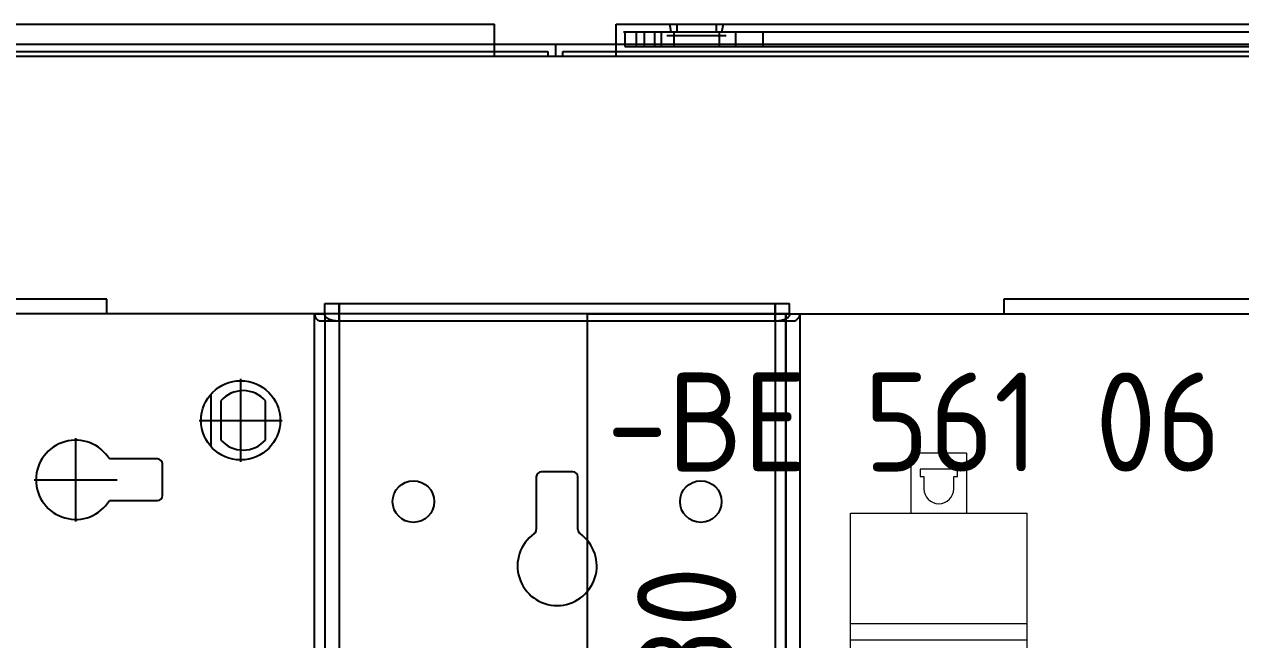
# Model space of a CAD drawing. Header units: millimetres. Extents: x 0 to 69574, y -5 to 41746.
# Drawn here: x 45728.8 to 45974.3, y 12643.6 to 12767.9 of the extents above; entities that cross this region are included whole.
import ezdxf
from ezdxf.enums import TextEntityAlignment as Align

# ---------------------------------------------------------------- set-up
doc = ezdxf.new("R2010")
doc.units = ezdxf.units.MM
doc.set_wipeout_variables(frame=1)
doc.layers.add('! NO PLOT !', color=7, linetype='Continuous', true_color=0xff75dd, plot=False)
doc.layers.add('000-PI-Oprema', color=30, linetype='Continuous', lineweight=5)
for name, color, linetype in [('000-PI-ORMAR', 2, 'Continuous'), ('000-PI_TEXT', 7, 'Continuous'), ('002-PI-Kabelska kanalica', 150, 'Continuous')]:
    doc.layers.add(name, color=color, linetype=linetype)
doc.styles.add('PI0', font='isocpeur.ttf', dxfattribs={"width": 0.9})

# ---------------------------------------------------------------- blocks, each defined once
blk = doc.blocks.new('8606.000_montažna')
at = {"layer": '! NO PLOT !'}
for p, q in [((51182.39, 38449.42), (51182.39, 36559.42)), ((51165.39, 38419.52), (51165.39, 38436.32)), ((51159.39, 38433.21), (51159.39, 38422.63)), ((51161.39, 38431.89), (51161.39, 38423.95)), ((51170.39, 38423.95), (51170.39, 38431.89)), ((51156.99, 38427.92), (51173.79, 38427.92)), ((51132.09, 38407.52), (51132.09, 38424.32)), ((51148.59, 38420.12), (51138.9, 38420.12)), ((51149.59, 38412.72), (51149.59, 38419.12)), ((51123.69, 38415.92), (51140.49, 38415.92)), ((51138.9, 38411.72), (51148.59, 38411.72))]:
    blk.add_line(p, q, dxfattribs=at)
blk.add_circle((51165.39, 38427.92), 8, dxfattribs=at)
for centre, radius, start, end in [((51165.89, 38427.92), 6, 41.4096, 138.5904), ((51132.09, 38415.92), 8, 31.6682, 328.3318), ((51165.89, 38427.92), 6, 221.4096, 318.5904), ((51148.59, 38419.12), 1, 0, 90), ((51148.59, 38412.72), 1, 270, 0)]:
    blk.add_arc(centre, radius, start, end, dxfattribs=at)
at = {"layer": '000-PI-ORMAR'}
for p, q in [((51138.39, 38452.42), (50727.39, 38452.42)), ((51138.39, 38449.42), (51138.39, 38452.42)), ((51138.39, 38449.42), (50727.39, 38449.42)), ((51182.39, 38449.42), (51138.39, 38449.42))]:
    blk.add_line(p, q, dxfattribs=at)
blk = doc.blocks.new('F60-47290126')
at = {"layer": '000-PI-Oprema'}
for p, q in [((46627.38, 36179.98), (46627.38, 36179.98)), ((46638.58, 36179.98), (46627.38, 36179.98)), ((46638.58, 36179.98), (46638.58, 36179.98)), ((46636.73, 36176.78), (46629.23, 36176.78)), ((46629.23, 36176.78), (46629.23, 36176.78)), ((46629.23, 36176.78), (46629.23, 36175.28)), ((46629.23, 36175.28), (46629.23, 36175.28)), ((46629.23, 36175.28), (46629.98, 36175.28)), ((46629.98, 36175.28), (46629.98, 36175.28)), ((46629.98, 36175.28), (46629.98, 36172.78)), ((46635.98, 36172.78), (46635.98, 36175.28)), ((46635.98, 36175.28), (46635.98, 36175.28)), ((46635.98, 36175.28), (46636.73, 36175.28)), ((46636.73, 36175.28), (46636.73, 36176.78)), ((46636.73, 36176.78), (46636.73, 36176.78)), ((46636.73, 36175.28), (46636.73, 36175.28)), ((46629.98, 36172.78), (46629.98, 36172.78)), ((46635.98, 36172.78), (46635.98, 36172.78))]:
    blk.add_line(p, q, dxfattribs=at)
blk.add_arc((46632.98, 36172.78), 3, 180, 0, dxfattribs=at)
blk.add_wipeout([(46615.13, 36167.85), (46650.83, 36167.85), (46650.83, 36078.35), (46615.13, 36078.35)]).dxf.layer = '000-PI-Oprema'
for p, q in [((46627.38, 36167.85), (46627.38, 36179.98)), ((46638.58, 36179.98), (46638.58, 36168.64)), ((46615.13, 36167.85), (46615.13, 36167.85)), ((46615.13, 36167.85), (46650.83, 36167.85)), ((46615.13, 36145.59), (46615.13, 36167.85)), ((46618.03, 36167.85), (46618.03, 36167.85)), ((46618.03, 36167.85), (46618.03, 36167.85)), ((46627.38, 36167.85), (46627.38, 36167.85)), ((46628.22, 36167.85), (46628.22, 36167.85)), ((46628.22, 36167.85), (46628.22, 36167.85)), ((46633.28, 36167.85), (46633.28, 36167.85)), ((46637.38, 36167.85), (46637.38, 36167.85)), ((46638.58, 36168.64), (46638.58, 36167.85)), ((46638.58, 36167.85), (46638.58, 36167.85)), ((46650.83, 36167.85), (46650.83, 36167.85)), ((46650.83, 36145.59), (46650.83, 36167.85)), ((46615.13, 36145.28), (46615.13, 36145.59)), ((46615.13, 36145.59), (46650.83, 36145.59)), ((46615.13, 36144.38), (46615.13, 36145.28)), ((46650.83, 36145.28), (46650.83, 36145.59)), ((46650.83, 36144.38), (46650.83, 36145.28)), ((46615.13, 36101.82), (46615.13, 36144.38)), ((46650.83, 36101.82), (46650.83, 36144.38)), ((46615.13, 36142.31), (46650.83, 36142.31))]:
    blk.add_line(p, q, dxfattribs=at)
blk = doc.blocks.new('*U899')
at = {"layer": '002-PI-Kabelska kanalica'}
for p, q in [((-20, 70), (20, 70)), ((-20, -100), (-20, 70)), ((20, -100), (20, 70)), ((-20, -100), (20, -100))]:
    blk.add_line(p, q, dxfattribs=at)
blk = doc.blocks.new('spojnica')
at = {"layer": '! NO PLOT !', "transparency": 33554687}
for p, q in [((44768.49, 28808), (44768.49, 28811.5)), ((44768.49, 28811.5), (44768.49, 26919.4)), ((44856.49, 28808), (44856.49, 28811.5)), ((44856.49, 28811.5), (44856.49, 26919.4)), ((44763.49, 28809.4), (44763.49, 26919.4)), ((44861.49, 28809.4), (44861.49, 26919.4)), ((44764.49, 28808), (44768.49, 28808)), ((44768.49, 28808), (44856.49, 28808)), ((44856.49, 28808), (44860.49, 28808)), ((44808.29, 28776.5), (44808.29, 28765.85)), ((44815.69, 28777.5), (44809.29, 28777.5)), ((44816.69, 28765.85), (44816.69, 28776.5))]:
    blk.add_line(p, q, dxfattribs=at)
for points in [[(44763.49, 28809.4), (44763.51, 28809.2), (44763.57, 28809), (44763.66, 28808.8), (44763.8, 28808.61), (44763.96, 28808.42), (44764.16, 28808.24), (44764.4, 28808.07), (44764.49, 28808)], [(44765.49, 28809.4), (44765.51, 28809.28), (44765.54, 28809.16), (44765.6, 28809.04), (44765.68, 28808.92), (44765.78, 28808.81), (44765.9, 28808.7), (44766.04, 28808.6), (44766.2, 28808.5), (44766.37, 28808.41), (44766.57, 28808.33), (44766.77, 28808.26), (44766.99, 28808.19), (44767.23, 28808.13), (44767.47, 28808.09), (44767.72, 28808.05), (44767.97, 28808.02), (44768.23, 28808.01), (44768.49, 28808)], [(44856.49, 28808), (44856.76, 28808.01), (44857.02, 28808.02), (44857.27, 28808.05), (44857.52, 28808.09), (44857.76, 28808.13), (44857.99, 28808.19), (44858.22, 28808.26), (44858.42, 28808.33), (44858.62, 28808.41), (44858.79, 28808.5), (44858.95, 28808.6), (44859.09, 28808.7), (44859.21, 28808.81), (44859.31, 28808.92), (44859.39, 28809.04), (44859.45, 28809.16), (44859.48, 28809.28), (44859.49, 28809.4)], [(44860.49, 28808), (44860.74, 28808.17), (44860.95, 28808.35), (44861.13, 28808.53), (44861.28, 28808.73), (44861.39, 28808.92), (44861.46, 28809.12), (44861.49, 28809.33), (44861.49, 28809.4)]]:
    blk.add_lwpolyline(points, dxfattribs=at)
for centre in [(44783.49, 28771.5), (44841.49, 28771.5)]:
    blk.add_circle(centre, 4.2, dxfattribs=at)
for centre, radius, start, end in [((44809.29, 28776.5), 1, 90, 180), ((44815.69, 28776.5), 1, 0, 90), ((44812.49, 28758.5), 8, 125.2944, 54.7056), ((44807.29, 28765.85), 1, 305.2944, 0), ((44817.69, 28765.85), 1, 180, 234.7056)]:
    blk.add_arc(centre, radius, start, end, dxfattribs=at)
at = {"layer": '000-PI-ORMAR', "transparency": 33554687}
for p, q in [((44765.59, 28811.5), (44859.39, 28811.5)), ((44765.59, 28809.5), (44765.59, 28811.5)), ((44859.39, 28809.5), (44859.39, 28811.5)), ((44763.49, 28809.4), (44765.49, 28809.4)), ((44765.59, 28809.5), (44768.49, 28809.5)), ((44768.49, 28809.5), (44856.49, 28809.5)), ((44856.49, 28809.5), (44859.39, 28809.5)), ((44859.49, 28809.4), (44861.49, 28809.4))]:
    blk.add_line(p, q, dxfattribs=at)
blk = doc.blocks.new('montažnaa')
at = {"layer": '! NO PLOT !'}
blk.add_line((46568.64, 28809.4), (46568.64, 26919.4), dxfattribs=at)
at = {"layer": '000-PI-ORMAR'}
for p, q in [((46823.64, 28812.4), (46612.64, 28812.4)), ((46568.64, 28809.4), (46867.64, 28809.4))]:
    blk.add_line(p, q, dxfattribs=at)
at = {"layer": '000-PI-ORMAR', "ltscale": 0.25}
blk.add_line((46612.64, 28812.4), (46612.64, 28809.4), dxfattribs=at)

msp = doc.modelspace()

# ---------------------------------------------------------------- linework, layer by layer
at = {"layer": '000-PI-ORMAR'}
for p, q in [((45256.233, 12767.904), (45823.733, 12767.904)), ((45823.733, 12761.404), (45823.733, 12767.904)), ((45848.233, 12767.904), (46215.733, 12767.904)), ((45848.233, 12761.404), (45848.233, 12767.904)), ((45859.382, 12766.404), (45859.076, 12767.904)), ((45859.382, 12766.404), (45859.076, 12767.904)), ((45860.483, 12767.904), (45860.483, 12766.404)), ((45868.483, 12766.404), (45868.483, 12767.904)), ((45869.583, 12766.404), (45869.89, 12767.904)), ((45869.583, 12766.404), (45869.89, 12767.904)), ((45849.733, 12766.404), (46214.233, 12766.404)), ((45849.983, 12766.404), (45849.983, 12763.404)), ((45852.35, 12763.404), (45852.35, 12766.404)), ((45853.983, 12763.404), (45853.983, 12766.404)), ((45855.983, 12766.404), (45855.983, 12763.404)), ((45857.37, 12763.404), (45857.37, 12766.404)), ((45870.483, 12765.554), (45858.483, 12765.554)), ((45870.483, 12765.554), (45858.483, 12765.554)), ((45859.983, 12763.404), (45859.983, 12766.404)), ((45869.137, 12763.404), (45869.137, 12766.404)), ((45872.423, 12763.404), (45872.423, 12766.404)), ((45877.899, 12763.404), (45877.899, 12766.404)), ((45256.233, 12763.904), (45823.733, 12763.904)), ((45256.233, 12762.404), (45823.733, 12762.404)), ((45823.733, 12763.904), (45835.983, 12763.904)), ((45823.733, 12762.404), (45834.483, 12762.404)), ((45834.483, 12762.404), (45834.483, 12761.404)), ((45835.983, 12763.904), (45848.233, 12763.904)), ((45835.983, 12763.904), (45835.983, 12761.404)), ((45837.483, 12761.404), (45837.483, 12762.404)), ((45837.483, 12762.404), (45848.233, 12762.404)), ((45848.233, 12763.904), (46215.733, 12763.904)), ((45848.233, 12762.404), (46215.733, 12762.404)), ((45849.983, 12763.404), (46213.983, 12763.404)), ((45835.995, 12761.404), (45243.995, 12761.404)), ((46191.483, 12761.404), (45258.483, 12761.404)), ((46227.995, 12761.404), (45835.995, 12761.404))]:
    msp.add_line(p, q, dxfattribs=at)

# ---------------------------------------------------------------- block references
for name, p in [('*U899', (45862.483, 12639.404)), ('F60-47290126', (-719.611, -23498.701))]:
    msp.add_blockref(name, p)
at = {"layer": '000-PI-Oprema'}
for name, p in [('8606.000_montažna', (-5392.912, -25740.014)), ('spojnica', (1023.847, -16100))]:
    msp.add_blockref(name, p, dxfattribs=at)

# ---------------------------------------------------------------- texts
at = {"insert": (45862.483, 12624.404), "char_height": 20, "width": 16.78721, "attachment_point": 5, "rotation": 90, "style": 'PI0'}
msp.add_mtext('{\\fISOCPEUR|b0|i0|c238|p34;40}X{\\fISOCPEUR|b0|i0|c238|p34;8}0', dxfattribs=at)

# ---------------------------------------------------------------- next in the draw order: block references
at = {"layer": '000-PI-Oprema'}
msp.add_blockref('montažnaa', (-686.158, -16100), dxfattribs=at)

# ---------------------------------------------------------------- next in the draw order: texts
at = {"layer": '000-PI_TEXT', "color": 0, "style": 'PI0', "width": 0.9}
msp.add_text('-BE 561 06', height=20, dxfattribs=at).set_placement((45908.333, 12687.608), align=Align.MIDDLE)

doc.saveas('drawing.dxf')
